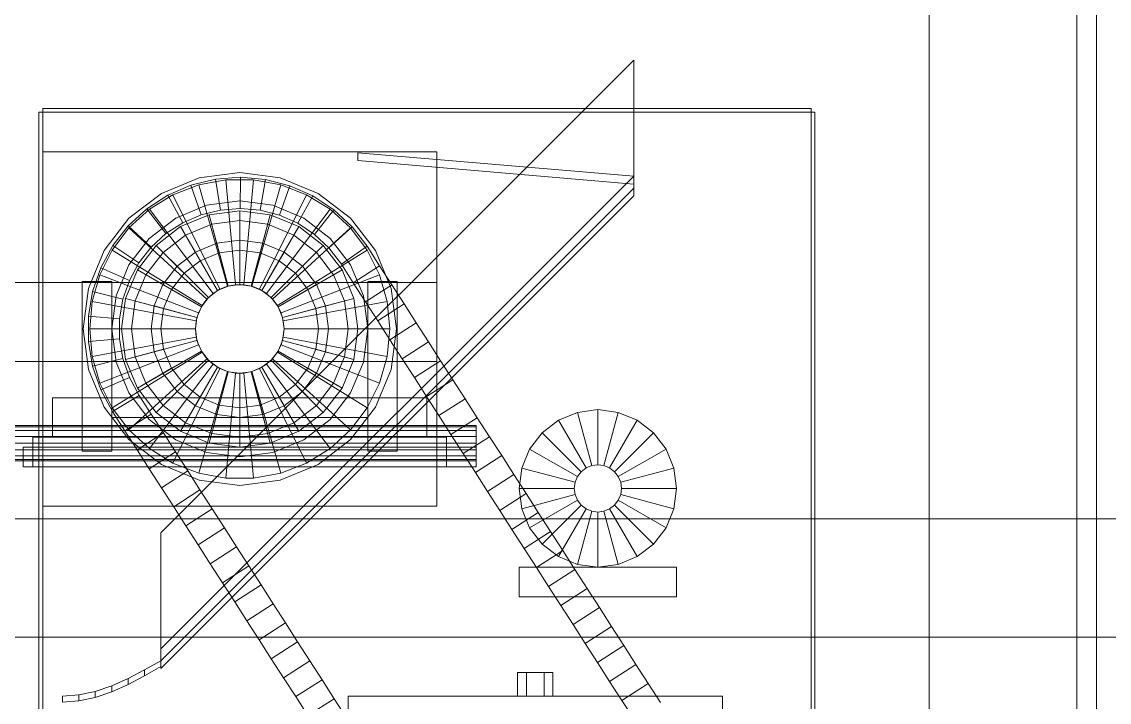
# Model space of a CAD drawing. Header units: millimetres. Extents: x -2500 to 58855, y -53268 to 6837.
# Drawn here: x 57156 to 57709, y 2017 to 2362 of the extents above; entities that cross this region are included whole.
import ezdxf

# ---------------------------------------------------------------- set-up
doc = ezdxf.new("R2010")
doc.units = ezdxf.units.MM
doc.layers.add('lateral_secador', color=7, linetype='Continuous', lineweight=0)

msp = doc.modelspace()

# ---------------------------------------------------------------- linework, layer by layer
at = {"layer": 'lateral_secador'}
for p, q in [((57692.116, 2935), (57692.116, 1175)), ((57702.116, 665), (57702.116, 2935)), ((57617.116, 2900), (57617.116, 650)), ((57227.116, 2103), (57467.116, 2343)), ((57467.116, 2343), (57467.116, 2274)), ((57165.116, 2316.5), (57167.116, 2316.5)), ((57165.116, 2316.5), (57165.116, 1816.5)), ((57167.116, 2318.5), (57557.116, 2318.5)), ((57167.116, 2318.5), (57167.116, 2316.5)), ((57167.116, 2316.5), (57557.116, 2316.5)), ((57167.116, 2316.5), (57167.116, 1816.5)), ((57557.116, 2316.5), (57557.116, 2318.5)), ((57557.116, 1816.5), (57557.116, 2316.5)), ((57557.116, 2316.5), (57559.116, 2316.5)), ((57559.116, 1816.5), (57559.116, 2316.5)), ((57167.116, 2296.5), (57367.116, 2296.5)), ((57167.116, 2296.5), (57167.116, 2116.5)), ((57367.116, 2116.5), (57367.116, 2296.5)), ((57327.116, 2296), (57467.116, 2284)), ((57327.116, 2292), (57327.116, 2296)), ((57327.116, 2292), (57467.116, 2280)), ((57267.116, 2286), (57246.54, 2283.291)), ((57287.692, 2283.291), (57267.116, 2286)), ((57467.116, 2284), (57227.116, 2044)), ((57246.54, 2283.291), (57227.366, 2275.349)), ((57242.379, 2279.477), (57254.761, 2282.559)), ((57260.093, 2282.291), (57246.286, 2279.71)), ((57254.761, 2282.559), (57267.482, 2283.555)), ((57257.307, 2266.884), (57254.761, 2282.559)), ((57274.139, 2282.291), (57260.093, 2282.291)), ((57265.04, 2228.904), (57260.093, 2282.291)), ((57267.407, 2267.675), (57267.482, 2283.555)), ((57267.482, 2283.555), (57280.193, 2282.438)), ((57269.192, 2228.904), (57274.139, 2282.291)), ((57287.946, 2279.71), (57274.139, 2282.291)), ((57277.498, 2266.788), (57280.193, 2282.438)), ((57280.193, 2282.438), (57292.546, 2279.239)), ((57306.866, 2275.349), (57287.692, 2283.291)), ((57467.116, 2278), (57467.116, 2284)), ((57467.116, 2284), (57467.116, 2280)), ((57227.366, 2275.349), (57210.901, 2262.715)), ((57219.97, 2267.45), (57230.675, 2274.394)), ((57233.188, 2274.636), (57221.246, 2267.242)), ((57467.116, 2278), (57227.116, 2038)), ((57230.675, 2274.394), (57242.379, 2279.477)), ((57238.185, 2260.402), (57230.675, 2274.394)), ((57246.286, 2279.71), (57233.188, 2274.636)), ((57257.087, 2226.641), (57233.188, 2274.636)), ((57247.477, 2264.438), (57242.379, 2279.477)), ((57260.958, 2228.141), (57246.286, 2279.71)), ((57273.273, 2228.141), (57287.946, 2279.71)), ((57277.145, 2226.641), (57301.044, 2274.636)), ((57287.305, 2264.248), (57292.546, 2279.239)), ((57301.044, 2274.636), (57287.946, 2279.71)), ((57292.546, 2279.239), (57304.201, 2274.045)), ((57312.986, 2267.242), (57301.044, 2274.636)), ((57323.331, 2262.715), (57306.866, 2275.349)), ((57467.116, 2274), (57467.116, 2278)), ((57467.116, 2274), (57227.116, 2034)), ((57250.293, 2269.285), (57234.616, 2262.792)), ((57267.116, 2271.5), (57250.293, 2269.285)), ((57283.939, 2269.285), (57267.116, 2271.5)), ((57299.616, 2262.792), (57283.939, 2269.285)), ((57296.558, 2260.125), (57304.201, 2274.045)), ((57304.201, 2274.045), (57314.839, 2266.999)), ((57210.558, 2258.834), (57219.97, 2267.45)), ((57221.246, 2267.242), (57210.866, 2257.779)), ((57229.686, 2254.889), (57219.97, 2267.45)), ((57253.557, 2224.455), (57221.246, 2267.242)), ((57251.587, 2264.456), (57237.116, 2258.462)), ((57238.185, 2260.402), (57247.477, 2264.438)), ((57247.477, 2264.438), (57257.307, 2266.884)), ((57267.116, 2266.5), (57251.587, 2264.456)), ((57256.763, 2245.137), (57251.587, 2264.456)), ((57261.292, 2228.233), (57251.587, 2264.456)), ((57257.307, 2266.884), (57267.407, 2267.675)), ((57282.645, 2264.456), (57267.116, 2266.5)), ((57267.116, 2246.5), (57267.116, 2266.5)), ((57267.116, 2229), (57267.116, 2266.5)), ((57267.407, 2267.675), (57277.498, 2266.788)), ((57272.939, 2228.233), (57282.645, 2264.456)), ((57277.469, 2245.137), (57282.645, 2264.456)), ((57277.498, 2266.788), (57287.305, 2264.248)), ((57280.675, 2224.455), (57312.986, 2267.242)), ((57297.116, 2258.462), (57282.645, 2264.456)), ((57287.305, 2264.248), (57296.558, 2260.125)), ((57305.004, 2254.531), (57314.839, 2266.999)), ((57323.366, 2257.779), (57312.986, 2267.242)), ((57314.839, 2266.999), (57324.168, 2258.294)), ((57210.901, 2262.715), (57198.267, 2246.25)), ((57202.697, 2248.783), (57210.558, 2258.834)), ((57222.214, 2248.049), (57210.558, 2258.834)), ((57234.616, 2262.792), (57221.154, 2252.462)), ((57237.116, 2258.462), (57224.689, 2248.926)), ((57229.686, 2254.889), (57238.185, 2260.402)), ((57247.116, 2241.141), (57237.116, 2258.462)), ((57255.866, 2225.986), (57237.116, 2258.462)), ((57252.881, 2259.626), (57239.616, 2254.131)), ((57267.116, 2261.5), (57252.881, 2259.626)), ((57281.351, 2259.626), (57267.116, 2261.5)), ((57278.366, 2225.986), (57297.116, 2258.462)), ((57294.616, 2254.131), (57281.351, 2259.626)), ((57287.116, 2241.141), (57297.116, 2258.462)), ((57296.558, 2260.125), (57305.004, 2254.531)), ((57309.542, 2248.926), (57297.116, 2258.462)), ((57313.078, 2252.462), (57299.616, 2262.792)), ((57312.411, 2247.62), (57324.168, 2258.294)), ((57335.965, 2246.25), (57323.331, 2262.715)), ((57324.168, 2258.294), (57331.75, 2248.441)), ((57210.866, 2257.779), (57202.401, 2246.57)), ((57221.154, 2252.462), (57210.824, 2239)), ((57250.488, 2221.658), (57210.866, 2257.779)), ((57222.214, 2248.049), (57229.686, 2254.889)), ((57239.616, 2254.131), (57228.225, 2245.391)), ((57283.744, 2221.658), (57323.366, 2257.779)), ((57306.007, 2245.391), (57294.616, 2254.131)), ((57305.004, 2254.531), (57312.411, 2247.62)), ((57323.408, 2239), (57313.078, 2252.462)), ((57331.831, 2246.57), (57323.366, 2257.779)), ((57196.603, 2237.572), (57202.697, 2248.783)), ((57215.973, 2240.069), (57202.697, 2248.783)), ((57224.689, 2248.926), (57215.154, 2236.5)), ((57215.973, 2240.069), (57222.214, 2248.049)), ((57238.832, 2234.784), (57224.689, 2248.926)), ((57251.206, 2222.41), (57224.689, 2248.926)), ((57255.469, 2249.967), (57244.616, 2245.471)), ((57267.116, 2251.5), (57255.469, 2249.967)), ((57261.292, 2228.233), (57255.469, 2249.967)), ((57278.763, 2249.967), (57267.116, 2251.5)), ((57267.116, 2229), (57267.116, 2251.5)), ((57272.939, 2228.233), (57278.763, 2249.967)), ((57289.616, 2245.471), (57278.763, 2249.967)), ((57283.026, 2222.41), (57309.542, 2248.926)), ((57295.4, 2234.784), (57309.542, 2248.926)), ((57319.077, 2236.5), (57309.542, 2248.926)), ((57312.411, 2247.62), (57318.759, 2239.308)), ((57331.75, 2248.441), (57318.759, 2239.308)), ((57331.75, 2248.441), (57338.13, 2238.53)), ((57198.267, 2246.25), (57190.325, 2227.076)), ((57202.401, 2246.57), (57196.14, 2233.996)), ((57247.986, 2218.345), (57202.401, 2246.57)), ((57228.225, 2245.391), (57219.484, 2234)), ((57244.616, 2245.471), (57235.296, 2238.32)), ((57255.866, 2225.986), (57244.616, 2245.471)), ((57256.763, 2245.137), (57247.116, 2241.141)), ((57267.116, 2246.5), (57256.763, 2245.137)), ((57277.469, 2245.137), (57267.116, 2246.5)), ((57287.116, 2241.141), (57277.469, 2245.137)), ((57278.366, 2225.986), (57289.616, 2245.471)), ((57286.246, 2218.345), (57331.831, 2246.57)), ((57298.936, 2238.32), (57289.616, 2245.471)), ((57314.747, 2234), (57306.007, 2245.391)), ((57338.092, 2233.996), (57331.831, 2246.57)), ((57343.907, 2227.076), (57335.965, 2246.25)), ((57192.442, 2225.51), (57196.603, 2237.572)), ((57211.134, 2231.169), (57196.603, 2237.572)), ((57210.824, 2239), (57204.331, 2223.323)), ((57215.154, 2236.5), (57209.16, 2222.029)), ((57211.134, 2231.169), (57215.973, 2240.069)), ((57232.475, 2226.5), (57215.154, 2236.5)), ((57247.63, 2217.75), (57215.154, 2236.5)), ((57235.296, 2238.32), (57228.145, 2229)), ((57251.206, 2222.41), (57235.296, 2238.32)), ((57247.116, 2241.141), (57238.832, 2234.784)), ((57283.026, 2222.41), (57298.936, 2238.32)), ((57286.601, 2217.75), (57319.077, 2236.5)), ((57295.4, 2234.784), (57287.116, 2241.141)), ((57306.087, 2229), (57298.936, 2238.32)), ((57301.757, 2226.5), (57319.077, 2236.5)), ((57318.759, 2239.308), (57324.772, 2229.943)), ((57325.071, 2222.029), (57319.077, 2236.5)), ((57329.901, 2223.323), (57323.408, 2239)), ((57324.772, 2229.943), (57338.13, 2238.53)), ((57338.13, 2238.53), (57344.326, 2228.892)), ((57187.116, 2230.5), (57202.116, 2230.5)), ((57187.116, 2230.5), (57187.116, 2144.5)), ((57196.14, 2233.996), (57192.296, 2220.486)), ((57246.135, 2214.628), (57196.14, 2233.996)), ((57202.116, 2144.5), (57202.116, 2230.5)), ((57207.831, 2221.592), (57211.134, 2231.169)), ((57219.484, 2234), (57213.99, 2220.735)), ((57238.832, 2234.784), (57232.475, 2226.5)), ((57288.096, 2214.628), (57338.092, 2233.996)), ((57301.757, 2226.5), (57295.4, 2234.784)), ((57320.242, 2220.735), (57314.747, 2234)), ((57332.116, 2230.5), (57347.116, 2230.5)), ((57332.116, 2230.5), (57332.116, 2144.5)), ((57341.936, 2220.486), (57338.092, 2233.996)), ((57347.116, 2144.5), (57347.116, 2230.5)), ((38067.116, 2230), (57367.116, 2230)), ((57190.325, 2227.076), (57187.616, 2206.5)), ((57190.328, 2212.926), (57192.442, 2225.51)), ((57207.831, 2221.592), (57192.442, 2225.51)), ((57228.145, 2229), (57223.649, 2218.147)), ((57247.63, 2217.75), (57228.145, 2229)), ((57232.475, 2226.5), (57228.479, 2216.853)), ((57255.866, 2225.986), (57251.206, 2222.41)), ((57253.557, 2224.455), (57257.087, 2226.641)), ((57261.292, 2228.233), (57255.866, 2225.986)), ((57257.087, 2226.641), (57260.958, 2228.141)), ((57260.958, 2228.141), (57265.04, 2228.904)), ((57267.116, 2229), (57261.292, 2228.233)), ((57265.04, 2228.904), (57269.192, 2228.904)), ((57272.939, 2228.233), (57267.116, 2229)), ((57269.192, 2228.904), (57273.273, 2228.141)), ((57278.366, 2225.986), (57272.939, 2228.233)), ((57273.273, 2228.141), (57277.145, 2226.641)), ((57277.145, 2226.641), (57280.675, 2224.455)), ((57283.026, 2222.41), (57278.366, 2225.986)), ((57286.601, 2217.75), (57306.087, 2229)), ((57305.753, 2216.853), (57301.757, 2226.5)), ((57310.583, 2218.147), (57306.087, 2229)), ((57324.772, 2229.943), (57330.968, 2220.304)), ((57330.968, 2220.304), (57344.326, 2228.892)), ((57346.616, 2206.5), (57343.907, 2227.076)), ((57344.326, 2228.892), (57350.522, 2219.253)), ((57367.116, 2190), (57367.116, 2230)), ((57192.296, 2220.486), (57191, 2206.5)), ((57244.999, 2210.634), (57192.296, 2220.486)), ((57204.331, 2223.323), (57202.116, 2206.5)), ((57206.153, 2211.601), (57207.831, 2221.592)), ((57209.16, 2222.029), (57207.116, 2206.5)), ((57228.479, 2216.853), (57209.16, 2222.029)), ((57245.383, 2212.323), (57209.16, 2222.029)), ((57213.99, 2220.735), (57212.116, 2206.5)), ((57251.206, 2222.41), (57247.63, 2217.75)), ((57247.986, 2218.345), (57250.488, 2221.658)), ((57250.488, 2221.658), (57253.557, 2224.455)), ((57280.675, 2224.455), (57283.744, 2221.658)), ((57286.601, 2217.75), (57283.026, 2222.41)), ((57283.744, 2221.658), (57286.246, 2218.345)), ((57288.849, 2212.323), (57325.071, 2222.029)), ((57289.233, 2210.634), (57341.936, 2220.486)), ((57305.753, 2216.853), (57325.071, 2222.029)), ((57322.116, 2206.5), (57320.242, 2220.735)), ((57327.116, 2206.5), (57325.071, 2222.029)), ((57332.116, 2206.5), (57329.901, 2223.323)), ((57330.968, 2220.304), (57337.164, 2210.666)), ((57337.164, 2210.666), (57350.522, 2219.253)), ((57343.232, 2206.5), (57341.936, 2220.486)), ((57350.522, 2219.253), (57356.718, 2209.615)), ((57223.649, 2218.147), (57222.116, 2206.5)), ((57245.383, 2212.323), (57223.649, 2218.147)), ((57228.479, 2216.853), (57227.116, 2206.5)), ((57244.999, 2210.634), (57246.135, 2214.628)), ((57247.63, 2217.75), (57245.383, 2212.323)), ((57246.135, 2214.628), (57247.986, 2218.345)), ((57286.246, 2218.345), (57288.096, 2214.628)), ((57288.849, 2212.323), (57286.601, 2217.75)), ((57288.096, 2214.628), (57289.233, 2210.634)), ((57288.849, 2212.323), (57310.583, 2218.147)), ((57307.116, 2206.5), (57305.753, 2216.853)), ((57312.116, 2206.5), (57310.583, 2218.147)), ((57190.321, 2200.166), (57190.328, 2212.926)), ((57206.153, 2211.601), (57190.328, 2212.926)), ((57206.147, 2201.471), (57206.153, 2211.601)), ((57245.383, 2212.323), (57244.616, 2206.5)), ((57244.616, 2206.5), (57244.999, 2210.634)), ((57289.616, 2206.5), (57288.849, 2212.323)), ((57289.233, 2210.634), (57289.616, 2206.5)), ((57337.164, 2210.666), (57343.36, 2201.027)), ((57343.36, 2201.027), (57356.718, 2209.615)), ((57356.718, 2209.615), (57362.914, 2199.976)), ((57187.616, 2206.5), (57190.325, 2185.924)), ((57244.616, 2206.5), (57191, 2206.5)), ((57191, 2206.5), (57192.296, 2192.514)), ((57202.116, 2206.5), (57204.331, 2189.677)), ((57227.116, 2206.5), (57207.116, 2206.5)), ((57207.116, 2206.5), (57209.16, 2190.971)), ((57244.616, 2206.5), (57207.116, 2206.5)), ((57212.116, 2206.5), (57213.99, 2192.265)), ((57244.616, 2206.5), (57222.116, 2206.5)), ((57222.116, 2206.5), (57223.649, 2194.853)), ((57227.116, 2206.5), (57228.479, 2196.147)), ((57244.616, 2206.5), (57245.383, 2200.677)), ((57244.999, 2202.366), (57244.616, 2206.5)), ((57288.849, 2200.677), (57289.616, 2206.5)), ((57289.616, 2206.5), (57289.233, 2202.366)), ((57327.116, 2206.5), (57289.616, 2206.5)), ((57312.116, 2206.5), (57289.616, 2206.5)), ((57343.232, 2206.5), (57289.616, 2206.5)), ((57305.753, 2196.147), (57307.116, 2206.5)), ((57327.116, 2206.5), (57307.116, 2206.5)), ((57310.583, 2194.853), (57312.116, 2206.5)), ((57320.242, 2192.265), (57322.116, 2206.5)), ((57325.071, 2190.971), (57327.116, 2206.5)), ((57329.901, 2189.677), (57332.116, 2206.5)), ((57341.936, 2192.514), (57343.232, 2206.5)), ((57343.907, 2185.924), (57346.616, 2206.5)), ((57206.147, 2201.471), (57190.321, 2200.166)), ((57192.419, 2187.579), (57190.321, 2200.166)), ((57244.999, 2202.366), (57192.296, 2192.514)), ((57246.135, 2198.372), (57196.14, 2179.004)), ((57207.813, 2191.479), (57206.147, 2201.471)), ((57245.383, 2200.677), (57209.16, 2190.971)), ((57245.383, 2200.677), (57223.649, 2194.853)), ((57246.135, 2198.372), (57244.999, 2202.366)), ((57245.383, 2200.677), (57247.63, 2195.25)), ((57247.986, 2194.655), (57246.135, 2198.372)), ((57288.096, 2198.372), (57286.246, 2194.655)), ((57286.601, 2195.25), (57288.849, 2200.677)), ((57289.233, 2202.366), (57288.096, 2198.372)), ((57288.096, 2198.372), (57338.092, 2179.004)), ((57288.849, 2200.677), (57325.071, 2190.971)), ((57288.849, 2200.677), (57310.583, 2194.853)), ((57289.233, 2202.366), (57341.936, 2192.514)), ((57343.36, 2201.027), (57349.557, 2191.389)), ((57349.557, 2191.389), (57362.914, 2199.976)), ((57362.914, 2199.976), (57369.111, 2190.337)), ((57192.296, 2192.514), (57196.14, 2179.004)), ((57247.986, 2194.655), (57202.401, 2166.43)), ((57228.479, 2196.147), (57209.16, 2190.971)), ((57213.99, 2192.265), (57219.484, 2179)), ((57247.63, 2195.25), (57215.154, 2176.5)), ((57223.649, 2194.853), (57228.145, 2184)), ((57247.63, 2195.25), (57228.145, 2184)), ((57228.479, 2196.147), (57232.475, 2186.5)), ((57247.63, 2195.25), (57251.206, 2190.59)), ((57250.488, 2191.342), (57247.986, 2194.655)), ((57283.026, 2190.59), (57286.601, 2195.25)), ((57286.246, 2194.655), (57283.744, 2191.342)), ((57286.246, 2194.655), (57331.831, 2166.43)), ((57286.601, 2195.25), (57319.077, 2176.5)), ((57286.601, 2195.25), (57306.087, 2184)), ((57301.757, 2186.5), (57305.753, 2196.147)), ((57305.753, 2196.147), (57325.071, 2190.971)), ((57306.087, 2184), (57310.583, 2194.853)), ((57314.747, 2179), (57320.242, 2192.265)), ((57338.092, 2179.004), (57341.936, 2192.514)), ((38067.116, 2190), (57367.116, 2190)), ((57207.813, 2191.479), (57192.419, 2187.579)), ((57196.565, 2175.513), (57192.419, 2187.579)), ((57204.331, 2189.677), (57210.824, 2174)), ((57211.105, 2181.897), (57207.813, 2191.479)), ((57209.16, 2190.971), (57215.154, 2176.5)), ((57250.488, 2191.342), (57210.866, 2155.221)), ((57232.475, 2186.5), (57215.154, 2176.5)), ((57253.557, 2188.545), (57221.246, 2145.758)), ((57251.206, 2190.59), (57224.689, 2164.074)), ((57232.475, 2186.5), (57238.832, 2178.216)), ((57257.087, 2186.359), (57233.188, 2138.364)), ((57251.206, 2190.59), (57235.296, 2174.68)), ((57255.866, 2187.014), (57237.116, 2154.538)), ((57255.866, 2187.014), (57244.616, 2167.529)), ((57253.557, 2188.545), (57250.488, 2191.342)), ((57251.206, 2190.59), (57255.866, 2187.014)), ((57257.087, 2186.359), (57253.557, 2188.545)), ((57255.866, 2187.014), (57261.292, 2184.767)), ((57260.958, 2184.859), (57257.087, 2186.359)), ((57272.939, 2184.767), (57278.366, 2187.014)), ((57277.145, 2186.359), (57273.273, 2184.859)), ((57280.675, 2188.545), (57277.145, 2186.359)), ((57277.145, 2186.359), (57301.044, 2138.364)), ((57278.366, 2187.014), (57283.026, 2190.59)), ((57278.366, 2187.014), (57297.116, 2154.538)), ((57278.366, 2187.014), (57289.616, 2167.529)), ((57283.744, 2191.342), (57280.675, 2188.545)), ((57280.675, 2188.545), (57312.986, 2145.758)), ((57283.026, 2190.59), (57309.542, 2164.074)), ((57283.026, 2190.59), (57298.936, 2174.68)), ((57283.744, 2191.342), (57323.366, 2155.221)), ((57295.4, 2178.216), (57301.757, 2186.5)), ((57301.757, 2186.5), (57319.077, 2176.5)), ((57319.077, 2176.5), (57325.071, 2190.971)), ((57323.408, 2174), (57329.901, 2189.677)), ((57349.557, 2191.389), (57355.753, 2181.75)), ((57355.753, 2181.75), (57369.111, 2190.337)), ((57369.111, 2190.337), (57375.307, 2180.699)), ((57190.325, 2185.924), (57198.267, 2166.75)), ((57211.105, 2181.897), (57196.565, 2175.513)), ((57216.123, 2172.683), (57211.105, 2181.897)), ((57228.145, 2184), (57235.296, 2174.68)), ((57260.958, 2184.859), (57246.286, 2133.29)), ((57261.292, 2184.767), (57251.587, 2148.544)), ((57261.292, 2184.767), (57255.469, 2163.033)), ((57265.04, 2184.096), (57260.093, 2130.709)), ((57265.04, 2184.096), (57260.958, 2184.859)), ((57261.292, 2184.767), (57267.116, 2184)), ((57269.192, 2184.096), (57265.04, 2184.096)), ((57267.116, 2184), (57272.939, 2184.767)), ((57267.116, 2184), (57267.116, 2146.5)), ((57267.116, 2184), (57267.116, 2161.5)), ((57273.273, 2184.859), (57269.192, 2184.096)), ((57269.192, 2184.096), (57274.139, 2130.709)), ((57272.939, 2184.767), (57282.645, 2148.544)), ((57272.939, 2184.767), (57278.763, 2163.033)), ((57273.273, 2184.859), (57287.946, 2133.29)), ((57298.936, 2174.68), (57306.087, 2184)), ((57335.965, 2166.75), (57343.907, 2185.924)), ((57355.753, 2181.75), (57361.949, 2172.112)), ((57361.949, 2172.112), (57375.307, 2180.699)), ((57375.307, 2180.699), (57381.503, 2171.06)), ((57196.14, 2179.004), (57202.401, 2166.43)), ((57202.453, 2164.601), (57196.565, 2175.513)), ((57215.154, 2176.5), (57224.689, 2164.074)), ((57219.484, 2179), (57228.225, 2167.609)), ((57238.832, 2178.216), (57224.689, 2164.074)), ((57238.832, 2178.216), (57247.116, 2171.859)), ((57287.116, 2171.859), (57295.4, 2178.216)), ((57295.4, 2178.216), (57309.542, 2164.074)), ((57306.007, 2167.609), (57314.747, 2179)), ((57309.542, 2164.074), (57319.077, 2176.5)), ((57331.831, 2166.43), (57338.092, 2179.004)), ((57172.116, 2171.5), (57362.116, 2171.5)), ((57172.116, 2171.5), (57172.116, 2151.5)), ((57216.123, 2172.683), (57202.453, 2164.601)), ((57210.824, 2174), (57221.154, 2160.538)), ((57222.163, 2163.297), (57216.123, 2172.683)), ((57235.296, 2174.68), (57244.616, 2167.529)), ((57247.116, 2171.859), (57237.116, 2154.538)), ((57247.116, 2171.859), (57256.763, 2167.863)), ((57277.469, 2167.863), (57287.116, 2171.859)), ((57287.116, 2171.859), (57297.116, 2154.538)), ((57289.616, 2167.529), (57298.936, 2174.68)), ((57313.078, 2160.538), (57323.408, 2174)), ((57361.949, 2172.112), (57368.145, 2162.473)), ((57362.116, 2151.5), (57362.116, 2171.5)), ((57368.145, 2162.473), (57381.503, 2171.06)), ((57381.503, 2171.06), (57387.699, 2161.422)), ((57198.267, 2166.75), (57210.901, 2150.285)), ((57202.401, 2166.43), (57210.866, 2155.221)), ((57208.805, 2154.71), (57202.453, 2164.601)), ((57224.689, 2164.074), (57237.116, 2154.538)), ((57228.225, 2167.609), (57239.616, 2158.869)), ((57244.616, 2167.529), (57255.469, 2163.033)), ((57256.763, 2167.863), (57251.587, 2148.544)), ((57256.763, 2167.863), (57267.116, 2166.5)), ((57267.116, 2166.5), (57277.469, 2167.863)), ((57267.116, 2166.5), (57267.116, 2146.5)), ((57277.469, 2167.863), (57282.645, 2148.544)), ((57278.763, 2163.033), (57289.616, 2167.529)), ((57294.616, 2158.869), (57306.007, 2167.609)), ((57297.116, 2154.538), (57309.542, 2164.074)), ((57323.331, 2150.285), (57335.965, 2166.75)), ((57323.366, 2155.221), (57331.831, 2166.43)), ((57438.549, 2164.142), (57428.902, 2160.146)), ((57448.902, 2165.505), (57438.549, 2164.142)), ((57445.796, 2137.096), (57438.549, 2164.142)), ((57459.254, 2164.142), (57448.902, 2165.505)), ((57448.902, 2137.505), (57448.902, 2165.505)), ((57452.008, 2137.096), (57459.254, 2164.142)), ((57468.902, 2160.146), (57459.254, 2164.142)), ((57202.116, 2161.5), (57332.116, 2161.5)), ((57202.116, 2161.5), (57202.116, 2146.5)), ((57222.163, 2163.297), (57208.805, 2154.71)), ((57221.154, 2160.538), (57234.616, 2150.208)), ((57228.359, 2153.658), (57222.163, 2163.297)), ((57239.616, 2158.869), (57252.881, 2153.374)), ((57255.469, 2163.033), (57267.116, 2161.5)), ((57267.116, 2161.5), (57278.763, 2163.033)), ((57281.351, 2153.374), (57294.616, 2158.869)), ((57299.616, 2150.208), (57313.078, 2160.538)), ((57332.116, 2146.5), (57332.116, 2161.5)), ((57368.145, 2162.473), (57374.341, 2152.835)), ((57374.341, 2152.835), (57387.699, 2161.422)), ((57387.699, 2161.422), (57393.895, 2151.783)), ((57428.902, 2160.146), (57420.617, 2153.789)), ((57442.902, 2135.898), (57428.902, 2160.146)), ((57454.902, 2135.898), (57468.902, 2160.146)), ((57477.186, 2153.789), (57468.902, 2160.146)), ((57137.116, 2157.5), (57387.116, 2157.5)), ((57137.116, 2156.815), (57387.116, 2156.815)), ((57137.116, 2154.864), (57387.116, 2154.864)), ((57215.001, 2145.071), (57208.805, 2154.71)), ((57210.866, 2155.221), (57221.246, 2145.758)), ((57228.359, 2153.658), (57215.001, 2145.071)), ((57234.555, 2144.02), (57228.359, 2153.658)), ((57237.116, 2154.538), (57251.587, 2148.544)), ((57252.881, 2153.374), (57267.116, 2151.5)), ((57267.116, 2151.5), (57281.351, 2153.374)), ((57282.645, 2148.544), (57297.116, 2154.538)), ((57312.986, 2145.758), (57323.366, 2155.221)), ((57387.116, 2156.815), (57387.116, 2157.5)), ((57387.116, 2154.864), (57387.116, 2156.815)), ((57387.116, 2151.944), (57387.116, 2154.864)), ((57420.617, 2153.789), (57414.261, 2145.505)), ((57440.416, 2133.99), (57420.617, 2153.789)), ((57457.387, 2133.99), (57477.186, 2153.789)), ((57483.543, 2145.505), (57477.186, 2153.789)), ((57137.116, 2151.944), (57387.116, 2151.944)), ((57387.116, 2148.5), (57137.116, 2148.5)), ((57162.116, 2151.5), (57372.116, 2151.5)), ((57162.116, 2151.5), (57162.116, 2136.5)), ((57172.116, 2151.5), (57362.116, 2151.5)), ((57210.901, 2150.285), (57227.366, 2137.651)), ((57234.616, 2150.208), (57250.293, 2143.715)), ((57251.587, 2148.544), (57267.116, 2146.5)), ((57267.116, 2146.5), (57282.645, 2148.544)), ((57283.939, 2143.715), (57299.616, 2150.208)), ((57306.866, 2137.651), (57323.331, 2150.285)), ((57372.116, 2136.5), (57372.116, 2151.5)), ((57374.341, 2152.835), (57380.537, 2143.196)), ((57380.537, 2143.196), (57393.895, 2151.783)), ((57387.116, 2148.5), (57387.116, 2151.944)), ((57387.116, 2148.5), (57387.116, 2145.056)), ((57393.895, 2151.783), (57400.092, 2142.145)), ((57137.116, 2145.056), (57387.116, 2145.056)), ((57137.116, 2142.136), (57387.116, 2142.136)), ((57157.116, 2146.5), (57387.116, 2146.5)), ((57157.116, 2146.5), (57157.116, 2136.5)), ((57187.116, 2144.5), (57202.116, 2144.5)), ((57202.116, 2146.5), (57332.116, 2146.5)), ((57221.197, 2135.433), (57215.001, 2145.071)), ((57234.555, 2144.02), (57221.197, 2135.433)), ((57221.246, 2145.758), (57233.188, 2138.364)), ((57240.752, 2134.381), (57234.555, 2144.02)), ((57250.293, 2143.715), (57267.116, 2141.5)), ((57267.116, 2141.5), (57283.939, 2143.715)), ((57301.044, 2138.364), (57312.986, 2145.758)), ((57332.116, 2144.5), (57347.116, 2144.5)), ((57380.537, 2143.196), (57386.734, 2133.558)), ((57386.734, 2133.558), (57400.092, 2142.145)), ((57387.116, 2136.5), (57387.116, 2146.5)), ((57387.116, 2145.056), (57387.116, 2142.136)), ((57387.116, 2142.136), (57387.116, 2140.185)), ((57400.092, 2142.145), (57406.288, 2132.506)), ((57414.261, 2145.505), (57410.265, 2135.858)), ((57438.509, 2131.505), (57414.261, 2145.505)), ((57459.294, 2131.505), (57483.543, 2145.505)), ((57487.539, 2135.858), (57483.543, 2145.505)), ((57137.116, 2140.185), (57387.116, 2140.185)), ((57137.116, 2139.5), (57387.116, 2139.5)), ((57157.116, 2136.5), (57387.116, 2136.5)), ((57162.116, 2136.5), (57372.116, 2136.5)), ((57227.366, 2137.651), (57246.54, 2129.709)), ((57233.188, 2138.364), (57246.286, 2133.29)), ((57287.692, 2129.709), (57306.866, 2137.651)), ((57287.946, 2133.29), (57301.044, 2138.364)), ((57387.116, 2140.185), (57387.116, 2139.5)), ((57445.796, 2137.096), (57442.902, 2135.898)), ((57448.902, 2137.505), (57445.796, 2137.096)), ((57452.008, 2137.096), (57448.902, 2137.505)), ((57454.902, 2135.898), (57452.008, 2137.096)), ((57227.394, 2125.794), (57221.197, 2135.433)), ((57240.752, 2134.381), (57227.394, 2125.794)), ((57246.948, 2124.743), (57240.752, 2134.381)), ((57246.286, 2133.29), (57260.093, 2130.709)), ((57274.139, 2130.709), (57287.946, 2133.29)), ((57386.734, 2133.558), (57392.93, 2123.919)), ((57392.93, 2123.919), (57406.288, 2132.506)), ((57406.288, 2132.506), (57412.484, 2122.868)), ((57410.265, 2135.858), (57408.902, 2125.505)), ((57437.311, 2128.611), (57410.265, 2135.858)), ((57438.509, 2131.505), (57437.311, 2128.611)), ((57440.416, 2133.99), (57438.509, 2131.505)), ((57442.902, 2135.898), (57440.416, 2133.99)), ((57457.387, 2133.99), (57454.902, 2135.898)), ((57459.294, 2131.505), (57457.387, 2133.99)), ((57460.493, 2128.611), (57459.294, 2131.505)), ((57460.493, 2128.611), (57487.539, 2135.858)), ((57488.902, 2125.505), (57487.539, 2135.858)), ((57233.59, 2116.156), (57227.394, 2125.794)), ((57246.54, 2129.709), (57267.116, 2127)), ((57260.093, 2130.709), (57274.139, 2130.709)), ((57267.116, 2127), (57287.692, 2129.709)), ((57436.902, 2125.505), (57408.902, 2125.505)), ((57408.902, 2125.505), (57410.265, 2115.152)), ((57437.311, 2128.611), (57436.902, 2125.505)), ((57436.902, 2125.505), (57437.311, 2122.399)), ((57460.902, 2125.505), (57460.493, 2128.611)), ((57460.493, 2122.399), (57460.902, 2125.505)), ((57488.902, 2125.505), (57460.902, 2125.505)), ((57487.539, 2115.152), (57488.902, 2125.505)), ((57246.948, 2124.743), (57233.59, 2116.156)), ((57253.144, 2115.104), (57246.948, 2124.743)), ((57392.93, 2123.919), (57399.126, 2114.281)), ((57399.126, 2114.281), (57412.484, 2122.868)), ((57437.311, 2122.399), (57410.265, 2115.152)), ((57412.484, 2122.868), (57418.68, 2113.229)), ((57437.311, 2122.399), (57438.509, 2119.505)), ((57459.294, 2119.505), (57460.493, 2122.399)), ((57460.493, 2122.399), (57487.539, 2115.152)), ((57167.116, 2116.5), (57367.116, 2116.5)), ((57239.786, 2106.517), (57233.59, 2116.156)), ((57253.144, 2115.104), (57239.786, 2106.517)), ((57259.34, 2105.466), (57253.144, 2115.104)), ((57410.265, 2115.152), (57414.261, 2105.505)), ((57438.509, 2119.505), (57414.261, 2105.505)), ((57440.416, 2117.02), (57420.617, 2097.221)), ((57442.902, 2115.113), (57428.902, 2090.864)), ((57438.509, 2119.505), (57440.416, 2117.02)), ((57440.416, 2117.02), (57442.902, 2115.113)), ((57442.902, 2115.113), (57445.796, 2113.914)), ((57452.008, 2113.914), (57454.902, 2115.113)), ((57454.902, 2115.113), (57457.387, 2117.02)), ((57454.902, 2115.113), (57468.902, 2090.864)), ((57457.387, 2117.02), (57459.294, 2119.505)), ((57457.387, 2117.02), (57477.186, 2097.221)), ((57459.294, 2119.505), (57483.543, 2105.505)), ((57483.543, 2105.505), (57487.539, 2115.152)), ((37717.116, 2110), (57717.116, 2110)), ((57399.126, 2114.281), (57405.322, 2104.642)), ((57405.322, 2104.642), (57418.68, 2113.229)), ((57418.68, 2113.229), (57424.876, 2103.591)), ((57445.796, 2113.914), (57438.549, 2086.868)), ((57445.796, 2113.914), (57448.902, 2113.505)), ((57448.902, 2113.505), (57452.008, 2113.914)), ((57448.902, 2113.505), (57448.902, 2085.505)), ((57452.008, 2113.914), (57459.254, 2086.868)), ((57245.982, 2096.879), (57239.786, 2106.517)), ((57259.34, 2105.466), (57245.982, 2096.879)), ((57265.536, 2095.827), (57259.34, 2105.466)), ((57405.322, 2104.642), (57411.518, 2095.004)), ((57411.518, 2095.004), (57424.876, 2103.591)), ((57414.261, 2105.505), (57420.617, 2097.221)), ((57424.876, 2103.591), (57431.072, 2093.952)), ((57477.186, 2097.221), (57483.543, 2105.505)), ((57227.116, 2034), (57227.116, 2103)), ((57252.178, 2087.24), (57245.982, 2096.879)), ((57265.536, 2095.827), (57252.178, 2087.24)), ((57271.732, 2086.189), (57265.536, 2095.827)), ((57411.518, 2095.004), (57417.715, 2085.365)), ((57417.715, 2085.365), (57431.072, 2093.952)), ((57420.617, 2097.221), (57428.902, 2090.864)), ((57431.072, 2093.952), (57437.269, 2084.314)), ((57468.902, 2090.864), (57477.186, 2097.221)), ((57258.375, 2077.602), (57252.178, 2087.24)), ((57428.902, 2090.864), (57438.549, 2086.868)), ((57438.549, 2086.868), (57448.902, 2085.505)), ((57448.902, 2085.505), (57459.254, 2086.868)), ((57459.254, 2086.868), (57468.902, 2090.864)), ((57271.732, 2086.189), (57258.375, 2077.602)), ((57277.929, 2076.55), (57271.732, 2086.189)), ((57408.902, 2085.505), (57488.902, 2085.505)), ((57408.902, 2085.505), (57408.902, 2070.505)), ((57417.715, 2085.365), (57423.911, 2075.727)), ((57423.911, 2075.727), (57437.269, 2084.314)), ((57437.269, 2084.314), (57443.465, 2074.675)), ((57488.902, 2070.505), (57488.902, 2085.505)), ((57264.571, 2067.963), (57258.375, 2077.602)), ((57277.929, 2076.55), (57264.571, 2067.963)), ((57284.125, 2066.912), (57277.929, 2076.55)), ((57423.911, 2075.727), (57430.107, 2066.088)), ((57408.902, 2070.505), (57488.902, 2070.505)), ((57430.107, 2066.088), (57443.465, 2074.675)), ((57443.465, 2074.675), (57449.661, 2065.037)), ((57270.767, 2058.325), (57264.571, 2067.963)), ((57284.125, 2066.912), (57270.767, 2058.325)), ((57290.321, 2057.273), (57284.125, 2066.912)), ((57430.107, 2066.088), (57436.303, 2056.45)), ((57436.303, 2056.45), (57449.661, 2065.037)), ((57449.661, 2065.037), (57455.857, 2055.398)), ((57276.963, 2048.686), (57270.767, 2058.325)), ((57290.321, 2057.273), (57276.963, 2048.686)), ((57296.517, 2047.635), (57290.321, 2057.273)), ((57436.303, 2056.45), (57442.499, 2046.811)), ((57442.499, 2046.811), (57455.857, 2055.398)), ((57455.857, 2055.398), (57462.053, 2045.76)), ((37717.116, 2050), (57717.116, 2050)), ((57283.159, 2039.048), (57276.963, 2048.686)), ((57227.116, 2044), (57227.116, 2038)), ((57296.517, 2047.635), (57283.159, 2039.048)), ((57302.713, 2037.996), (57296.517, 2047.635)), ((57442.499, 2046.811), (57448.695, 2037.173)), ((57448.695, 2037.173), (57462.053, 2045.76)), ((57462.053, 2045.76), (57468.25, 2036.121)), ((57227.116, 2038), (57218.783, 2033.341)), ((57227.116, 2038), (57227.116, 2034)), ((57227.116, 2035), (57227.116, 2038)), ((57289.355, 2029.409), (57283.159, 2039.048)), ((57302.713, 2037.996), (57289.355, 2029.409)), ((57308.91, 2028.358), (57302.713, 2037.996)), ((57448.695, 2037.173), (57454.892, 2027.534)), ((57218.783, 2033.341), (57210.449, 2029)), ((57227.116, 2035), (57218.783, 2030.341)), ((57218.783, 2033.341), (57218.783, 2030.341)), ((57412.616, 2032), (57408.116, 2032)), ((57408.116, 2020), (57408.116, 2032)), ((57421.616, 2032), (57412.616, 2032)), ((57412.616, 2020), (57412.616, 2032)), ((57426.116, 2032), (57421.616, 2032)), ((57421.616, 2020), (57421.616, 2032)), ((57426.116, 2032), (57426.116, 2020)), ((57454.892, 2027.534), (57468.25, 2036.121)), ((57468.25, 2036.121), (57474.446, 2026.483)), ((57210.449, 2029), (57202.116, 2025.272)), ((57210.449, 2026), (57202.116, 2022.272)), ((57218.783, 2030.341), (57210.449, 2026)), ((57210.449, 2029), (57210.449, 2026)), ((57295.552, 2019.771), (57289.355, 2029.409)), ((57308.91, 2028.358), (57295.552, 2019.771)), ((57315.106, 2018.719), (57308.91, 2028.358)), ((57454.892, 2027.534), (57461.088, 2017.896)), ((57461.088, 2017.896), (57474.446, 2026.483)), ((57474.446, 2026.483), (57480.642, 2016.844)), ((57185.449, 2020.613), (57177.116, 2020)), ((57193.783, 2022.412), (57185.449, 2020.613)), ((57185.449, 2020.613), (57185.449, 2017.613)), ((57202.116, 2025.272), (57193.783, 2022.412)), ((57193.783, 2022.412), (57193.783, 2019.412)), ((57202.116, 2022.272), (57193.783, 2019.412)), ((57202.116, 2025.272), (57202.116, 2022.272)), ((57177.116, 2020), (57177.116, 2017)), ((57185.449, 2017.613), (57177.116, 2017)), ((57193.783, 2019.412), (57185.449, 2017.613)), ((57301.748, 2010.132), (57295.552, 2019.771)), ((57315.106, 2018.719), (57301.748, 2010.132)), ((57321.302, 2009.081), (57315.106, 2018.719)), ((57322.116, 2020), (57512.116, 2020)), ((57322.116, 2020), (57322.116, 1980)), ((57412.616, 2020), (57408.116, 2020)), ((57421.616, 2020), (57412.616, 2020)), ((57421.616, 2020), (57426.116, 2020)), ((57461.088, 2017.896), (57467.284, 2008.257)), ((57512.116, 1980), (57512.116, 2020))]:
    msp.add_line(p, q, dxfattribs=at)

doc.saveas('drawing.dxf')
